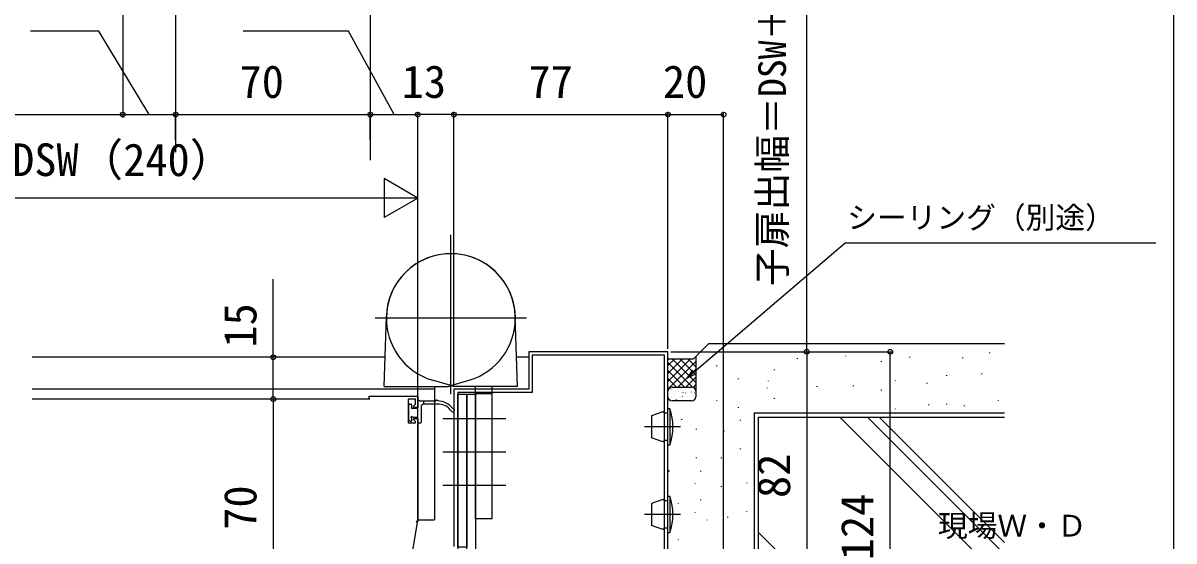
# Model space of a CAD drawing. Units: millimetres, scale not verified. Extents: x -700 to 700, y -1043 to 1038.
# Drawn here: x 286 to 700, y -579 to -392.8 of the extents above; entities that cross this region are included whole.
import ezdxf
from ezdxf.enums import TextEntityAlignment as Align

# ---------------------------------------------------------------- set-up
doc = ezdxf.new("R2010")
doc.units = ezdxf.units.MM
doc.header["$LTSCALE"] = 6
for name, color, linetype in [('0-2_YKK_11', 7, 'Continuous'), ('0-3_YKK_11E', 7, 'Continuous'), ('0-4_YKK_12', 2, 'Continuous'), ('0-5_YKK_13', 4, 'Continuous'), ('0-7_YKK_D', 6, 'Continuous'), ('0-8_YKK_ZWAK', 7, 'Continuous'), ('0-9_YSS_K', 3, 'Continuous'), ('0-A_YSS_KE', 3, 'Continuous')]:
    doc.layers.add(name, color=color, linetype=linetype)
doc.styles.add('ＭＳ ゴシック', font='')
doc.styles.get('ＭＳ ゴシック').set_extended_font_data('MS Gothic')

msp = doc.modelspace()

# ---------------------------------------------------------------- linework, layer by layer
at = {"layer": '0-2_YKK_11'}
for points in [[(518, -588.94), (518, -510.94), (468, -510.94), (468, -524.44), (441, -524.44), (441, -580.94)], [(537.174, -590.956), (525.745, -588.94), (518, -588.94), (518, -510.94)]]:
    msp.add_lwpolyline(points, dxfattribs=at)
msp.add_lwpolyline([(516.8, -591.74), (516.8, -512.14), (469.2, -512.14), (469.2, -525.64), (442.4, -525.64), (442.4, -588.74), (473.2, -588.74), (473.5, -588.44), (478.5, -588.44), (478.8, -588.74), (484.2, -588.74), (484.2, -591.74)], close=True, dxfattribs=at)
at = {"layer": '0-3_YKK_11E'}
for p, q in [((427.7, -571.94), (427.447, -571.94)), ((428, -571.64), (427.7, -571.94))]:
    msp.add_line(p, q, dxfattribs=at)
msp.add_lwpolyline([(410.8, -527.94), (410.5, -527.64), (410.5, -526.94), (428, -526.94), (428, -530.94), (426.624, -530.94), (426.464, -530.553), (427.2, -529.816), (427.2, -527.94), (424.5, -527.94), (424.5, -536.54), (427.2, -536.54), (427.2, -536.065), (426.464, -535.328), (426.624, -534.94), (428, -534.94), (428, -571.94), (427.447, -571.94), (427.743, -572.289), (423.876, -595.765)], dxfattribs=at)
at = {"layer": '0-4_YKK_12'}
for p, q in [((416.238, -512.94), (289.276, -512.94)), ((468, -512.94), (463.562, -512.94)), ((434, -524.44), (289.276, -524.44))]:
    msp.add_line(p, q, dxfattribs=at)
at = {"layer": '0-5_YKK_13'}
for p, q in [((340.9, -306.74), (340.9, -439.229)), ((410.9, -306.74), (410.9, -442.093)), ((439.9, -526.14), (439.9, -468.907)), ((467.1, -498.94), (412.7, -498.94)), ((415.9, -523.44), (416.712, -498.195)), ((463.9, -523.44), (463.088, -498.195)), ((439.9, -523.143), (433.291, -521.179)), ((440.71, -522.903), (446.509, -521.179)), ((415.9, -523.44), (438.9, -523.44)), ((428, -571.34), (428, -523.44)), ((434, -523.44), (434, -571.34)), ((438.9, -523.44), (439.9, -523.143)), ((439.9, -523.143), (440.71, -522.903)), ((440.9, -523.44), (439.9, -523.143)), ((463.9, -523.44), (440.9, -523.44)), ((448.8, -570.94), (448.8, -523.44)), ((454.8, -570.94), (454.8, -523.44)), ((410.8, -527.94), (289.276, -527.94)), ((425, -529.74), (425.5, -529.74)), ((428, -531.34), (428, -528.64)), ((428.6, -528.64), (434.5, -528.64)), ((430.2, -529.84), (430.2, -528.64)), ((435.75, -529.84), (430.2, -529.84)), ((445.6, -585.24), (445.6, -526.14)), ((448.8, -525.94), (454.8, -525.94)), ((424.7, -530.04), (424.7, -535.24)), ((425.8, -530.04), (425.8, -531.34)), ((428, -531.34), (425.8, -531.34)), ((429.2, -530.84), (429.2, -536.24)), ((512.1, -534.033), (512.1, -541.848)), ((518.714, -531.44), (518, -531.44)), ((518, -544.44), (518, -531.44)), ((518.714, -531.44), (518.714, -544.44)), ((425.288, -535.953), (424.788, -535.453)), ((425.8, -534.84), (425.8, -535.74)), ((428, -534.54), (426.1, -534.54)), ((428, -536.24), (428, -534.54)), ((428.3, -536.54), (428.9, -536.54)), ((437, -534.94), (459.699, -534.94)), ((522.486, -537.94), (509.554, -537.94)), ((518, -544.44), (518, -542.84)), ((518, -544.44), (518.714, -544.44)), ((437, -546.94), (459.699, -546.94)), ((437, -558.94), (459.699, -558.94)), ((518.714, -562.94), (518, -562.94)), ((518, -575.94), (518, -562.94)), ((518.714, -562.94), (518.714, -575.94)), ((512.1, -565.533), (512.1, -573.348)), ((448.8, -570.94), (454.8, -570.94)), ((522.486, -569.44), (509.554, -569.44)), ((428, -571.34), (434, -571.34)), ((518, -575.94), (518, -574.34)), ((518, -575.94), (518.714, -575.94))]:
    msp.add_line(p, q, dxfattribs=at)
msp.add_lwpolyline([(442.4, -526.14), (445.6, -526.14), (445.6, -581.14), (442.4, -581.14)], close=True, dxfattribs=at)
for points in [[(445.6, -526.14), (448.8, -526.14), (448.8, -585.24)], [(518, -533.04), (516.7, -533.04), (516.2, -532.54), (512.1, -534.033)], [(518, -542.84), (516.7, -542.84), (516.2, -543.34), (512.1, -541.848)], [(518, -564.54), (516.7, -564.54), (516.2, -564.04), (512.1, -565.533)], [(518, -574.34), (516.7, -574.34), (516.2, -574.84), (512.1, -573.348)]]:
    msp.add_lwpolyline(points, dxfattribs=at)
for centre, radius, start, end in [((439.9, -498.94), 23.2, 1.84219, 180), ((439.9, -498.94), 23.2, 0, 178.15781), ((439.9, -498.94), 23.2, 178.15781, 253.44887), ((439.9, -498.94), 23.2, 286.55113, 0), ((425, -530.04), 0.3, 90, 180), ((425.5, -530.04), 0.3, 0, 90), ((428.3, -528.64), 0.3, 0, 180), ((430.2, -530.84), 1, 90, 180), ((434.8, -528.64), 0.3, 359.99942, 180), ((435.093, -535.64), 7, 36.78511, 89.9465), ((435.75, -534.84), 5, 30.0005, 90), ((440.6, -532.04), 0.6, 210.0005, 80.4391), ((499.8, -537.94), 20, 341.03444, 18.96559), ((425, -535.24), 0.3, 180, 225), ((425.5, -535.74), 0.3, 225, 0), ((425.8, -534.54), 0.3, 0, 270), ((428.3, -536.24), 0.3, 180, 270), ((428.9, -536.24), 0.3, 270, 0), ((499.8, -569.44), 20, 341.03444, 18.96559)]:
    msp.add_arc(centre, radius, start, end, dxfattribs=at)
at = {"layer": '0-7_YKK_D'}
for p, q in [((567.935, -510.944), (567.935, -272.04)), ((321.9, -307.04), (321.9, -426.74)), ((321.9, -307.04), (321.9, -426.74)), ((66.1, -425.74), (321.9, -425.74)), ((321.9, -425.74), (340.9, -425.74)), ((340.9, -434.74), (340.9, -424.74)), ((340.9, -425.74), (410.9, -425.74)), ((410.9, -434.74), (410.9, -424.74)), ((410.9, -434.74), (410.9, -424.74)), ((410.9, -425.74), (428, -425.74)), ((428, -523.44), (428, -424.74)), ((428, -523.44), (428, -424.74)), ((441, -425.74), (428, -425.74)), ((441, -523.44), (441, -424.74)), ((441, -523.44), (441, -424.74)), ((441, -425.74), (518, -425.74)), ((518, -509.94), (518, -424.74)), ((518, -509.94), (518, -424.74)), ((518, -425.74), (538, -425.74)), ((538, -590.94), (538, -424.74)), ((428, -455.74), (415.876, -448.74)), ((415.876, -448.74), (415.876, -462.74)), ((428, -523.44), (428, -454.74)), ((414, -455.74), (252, -455.74)), ((428, -455.74), (403.751, -455.74)), ((428, -455.74), (415.876, -462.74)), ((393.688, -512.94), (375, -512.94)), ((519, -510.94), (598.935, -510.94)), ((519, -510.94), (568.935, -510.94)), ((519, -510.944), (568.935, -510.944)), ((567.935, -510.94), (567.935, -592.94)), ((597.935, -634.94), (597.935, -510.94)), ((393.688, -527.94), (375, -527.94)), ((393.688, -527.94), (375, -527.94)), ((376, -527.94), (376, -597.94))]:
    msp.add_line(p, q, dxfattribs=at)
for points in [[(331.4, -425.74), (313.29, -395.74), (288.745, -395.74)], [(419.45, -425.74), (403.058, -395.74), (365.24, -395.74)], [(524.804, -520.441), (527.389, -518.232), (581.729, -471.779), (693.455, -471.779)], [(376, -527.94), (376, -512.94), (376, -484.904)], [(526.797, -517.539), (524.804, -520.441), (527.981, -518.924)]]:
    msp.add_lwpolyline(points, dxfattribs=at)
for centre in [(321.9, -425.74), (321.9, -425.74), (340.9, -425.74), (340.9, -425.74), (410.9, -425.74), (410.9, -425.74), (428, -425.74), (428, -425.74), (441, -425.74), (441, -425.74), (518, -425.74), (518, -425.74), (538, -425.74), (376, -512.94), (567.935, -510.94), (567.935, -510.944), (597.935, -510.94), (376, -527.94), (376, -527.94)]:
    msp.add_circle(centre, 0.85, dxfattribs=at)
at = {"layer": '0-8_YKK_ZWAK'}
msp.add_lwpolyline([(-700, -1043.2), (700, -1043.2), (700, 996.8)], dxfattribs=at)
at = {"layer": '0-9_YSS_K'}
for p, q in [((553.98, -511.082), (553.98, -511.282)), ((564.418, -513.274), (564.418, -513.474)), ((581.888, -512.39), (581.888, -512.59)), ((604.887, -512.832), (604.887, -513.032)), ((623.905, -513.053), (623.905, -513.253)), ((633.636, -511.285), (633.636, -511.485)), ((518, -521.589), (525.94, -513.648)), ((518, -518.76), (523.112, -513.648)), ((518, -515.932), (520.283, -513.648)), ((518, -524.417), (528.012, -514.405)), ((518.107, -514.985), (526.77, -523.648)), ((519.599, -513.648), (528.012, -522.061)), ((521.597, -523.648), (528.012, -517.233)), ((522.427, -513.648), (528.012, -519.233)), ((525.256, -513.648), (528.012, -516.405)), ((535.423, -515.949), (535.423, -516.149)), ((556.239, -517.356), (556.239, -517.556)), ((594.638, -514.344), (594.638, -514.544)), ((518, -517.706), (523.942, -523.648)), ((518, -520.535), (521.113, -523.648)), ((524.425, -523.648), (528.012, -520.062)), ((543.188, -520.619), (543.188, -520.819)), ((553.98, -521.382), (553.98, -521.582)), ((599.657, -521.121), (599.657, -521.321)), ((618.229, -519.364), (618.229, -519.564)), ((630.761, -518.798), (630.761, -518.998)), ((518, -527.148), (518, -525.148)), ((518.999, -524.366), (518.995, -524.316)), ((519.135, -524.916), (519.137, -524.906)), ((519.5, -523.648), (526.512, -523.648)), ((521.799, -525.327), (521.802, -525.317)), ((521.981, -524.155), (521.978, -524.105)), ((523.467, -525.668), (523.463, -525.619)), ((524.964, -523.943), (524.96, -523.893)), ((526.449, -525.457), (526.446, -525.407)), ((527.123, -523.779), (528.012, -522.89)), ((527.572, -525.833), (527.621, -525.746)), ((528.012, -525.148), (528.012, -527.148)), ((553.729, -523.881), (553.729, -524.081)), ((571.548, -523.379), (571.548, -523.579)), ((584.599, -523.128), (584.599, -523.328)), ((594.638, -524.645), (594.638, -524.845)), ((611.079, -522.113), (611.079, -522.313)), ((518.36, -527.721), (518.363, -527.711)), ((518.713, -528.234), (518.762, -528.147)), ((519.214, -527.399), (519.21, -527.349)), ((526.512, -528.648), (519.5, -528.648)), ((520.484, -525.88), (520.481, -525.83)), ((521.011, -528.18), (521.014, -528.171)), ((522.196, -527.187), (522.193, -527.137)), ((523.143, -527.034), (523.192, -526.947)), ((524.451, -525.787), (524.453, -525.777)), ((525.179, -526.976), (525.175, -526.926)), ((525.987, -528.641), (526.036, -528.554)), ((526.664, -528.489), (526.661, -528.44)), ((527.009, -526.584), (527.012, -526.574)), ((535.423, -528.324), (535.423, -528.524)), ((556.239, -527.656), (556.239, -527.856)), ((611.704, -529.905), (611.704, -530.105)), ((618.229, -529.664), (618.229, -529.864)), ((636.732, -528.301), (636.732, -528.501)), ((543.188, -530.919), (543.188, -531.119)), ((599.657, -531.421), (599.657, -531.621)), ((624.569, -530.29), (624.569, -530.49)), ((522.818, -535.175), (522.818, -535.375)), ((543.941, -535.426), (543.941, -535.626)), ((550.5, -534.44), (639, -534.44)), ((550.5, -681.44), (550.5, -534.44)), ((579.85, -534.44), (639, -593.59)), ((589.75, -534.44), (639, -583.69)), ((593.993, -534.44), (639, -579.448)), ((528.13, -538.689), (528.13, -538.889)), ((538.077, -539.374), (538.077, -539.574)), ((543.941, -545.726), (543.941, -545.926)), ((528.13, -548.989), (528.13, -549.189)), ((537.165, -548.979), (537.165, -549.179)), ((518, -553.363), (518.592, -553.955)), ((529.636, -553.747), (529.636, -553.947)), ((527.628, -558.265), (527.628, -558.465)), ((546.2, -558.014), (546.2, -558.214)), ((537.165, -559.279), (537.165, -559.479)), ((521.713, -565.45), (521.713, -565.65)), ((529.636, -564.048), (529.636, -564.248)), ((527.628, -568.565), (527.628, -568.765)), ((539.404, -570.312), (539.404, -570.512)), ((546.2, -568.314), (546.2, -568.514)), ((532.145, -571.315), (532.145, -571.515)), ((521.713, -578.267), (521.713, -578.467)), ((550.477, -575.778), (639, -664.301))]:
    msp.add_line(p, q, dxfattribs=at)
for centre, start, end in [((519.5, -525.148), 90, 180), ((526.512, -525.148), 0, 90), ((519.5, -527.148), 180, 270), ((526.512, -527.148), 270, 0)]:
    msp.add_arc(centre, 1.5, start, end, dxfattribs=at)
at = {"layer": '0-A_YSS_KE'}
for p, q in [((532.707, -507.94), (527.002, -513.648)), ((532.707, -507.94), (639, -507.94)), ((518, -513.21), (518.438, -513.648)), ((528.012, -512.648), (528.012, -525.12)), ((527.002, -513.648), (518.438, -513.648)), ((549, -532.94), (639, -532.94)), ((549, -532.94), (549, -682.94))]:
    msp.add_line(p, q, dxfattribs=at)

# ---------------------------------------------------------------- texts
at = {"layer": '0-7_YKK_D', "style": 'ＭＳ ゴシック'}
for s, height, p in [('子扉出幅＝DSW＋48.9', 9.971, (563.426, -487.426)), ('15', 11.73, (373.5, -509.495)), ('82', 11.73, (565.435, -563.531)), ('70', 11.73, (373.5, -574.94)), ('124', 11.73, (595.435, -585.894))]:
    msp.add_text(s, height=height, rotation=90, dxfattribs=at).set_placement(p, align=Align.BOTTOM_LEFT)
for s, height, p in [('70', 11.73, (363.9, -423.24)), ('13', 11.73, (422.227, -423.24)), ('77', 11.73, (467.818, -423.24)), ('20', 11.73, (516.182, -423.24)), ('DSW（240）', 11.73, (282.091, -451.331)), ('シーリング（別途）', 7.845, (582.434, -468.991)), ('現場Ｗ・Ｄ', 7.845, (615.081, -579.744))]:
    msp.add_text(s, height=height, dxfattribs=at).set_placement(p, align=Align.BOTTOM_LEFT)

doc.saveas('drawing.dxf')
